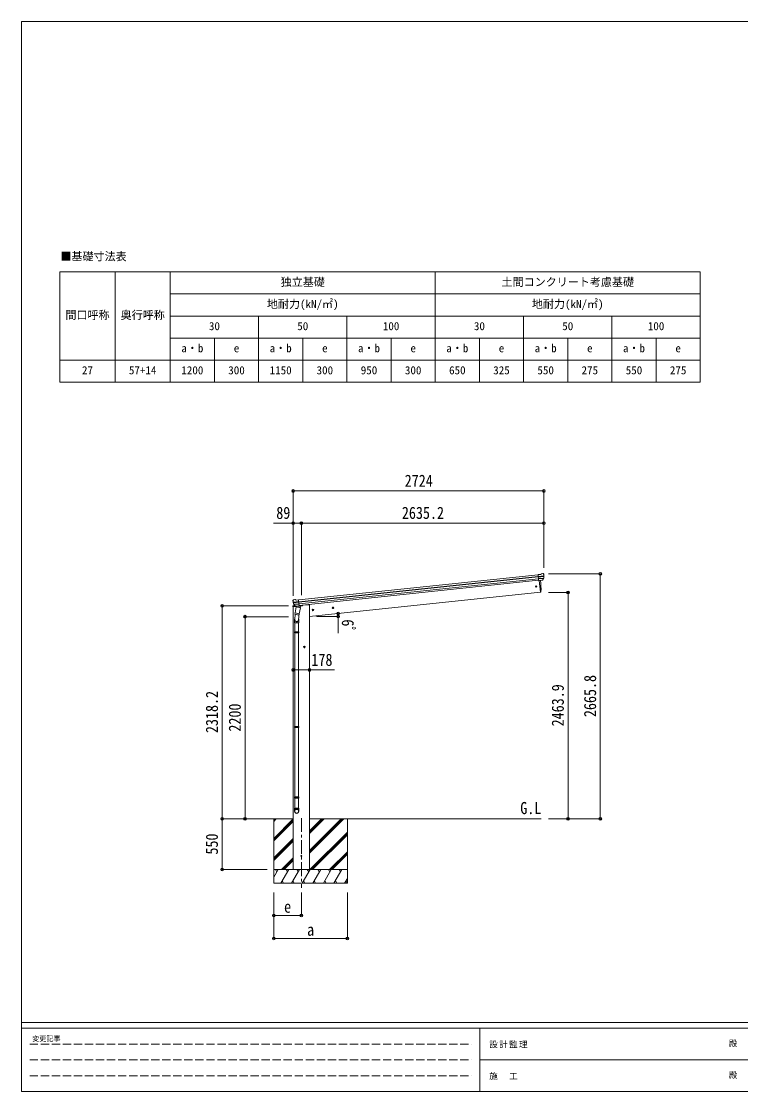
# Model space of a CAD drawing. Units: millimetres at full size, sheet at 1:30. Extents: x -8432 to 8432, y -5820 to 5820.
# Drawn here: x -8432 to -616, y -5820 to 5820 of the extents above; entities that cross this region are included whole.
import ezdxf
from ezdxf.enums import TextEntityAlignment as Align

# ---------------------------------------------------------------- set-up
doc = ezdxf.new("R2010")
doc.units = ezdxf.units.MM
doc.header["$LTSCALE"] = 30
doc.header["$PDMODE"] = 32
doc.header["$PDSIZE"] = 30
doc.linetypes.add('CHAIN1', pattern=[8, 5, -1, 1, -1])
doc.linetypes.add('DASHED3', pattern=[4, 3, -1])
for name, color, linetype, lineweight in [('0-0_0', 7, 'Continuous', 9), ('0-1_本体', 5, 'CHAIN1', 9), ('0-3_ELV2', 4, 'Continuous', 9), ('0-6_OTH_LINE', 6, 'Continuous', 9), ('0-9_OUTLINE', 7, 'Continuous', 9), ('8-0', 7, 'Continuous', 18), ('F-0_240', 7, 'Continuous', 9)]:
    doc.layers.add(name, color=color, linetype=linetype, lineweight=lineweight)
doc.layers.add('0-7_SHAPE', color=7, linetype='Continuous')
doc.styles.add('ＭＳ ゴシック', font='')
doc.styles.get('ＭＳ ゴシック').set_extended_font_data('MS Gothic')

msp = doc.modelspace()

# ---------------------------------------------------------------- linework, layer by layer
at = {"layer": '0-0_0'}
for p, q in [((-5929.77, -2854.52), (-5478.63, -2854.52)), ((-5689.63, -2854.52), (-5689.63, -3554.52)), ((-5689.63, -2881.9), (-5662.25, -2854.52)), ((-5689.63, -2867.76), (-5676.39, -2854.52)), ((-5689.63, -3065.75), (-5478.63, -2854.75)), ((-5689.63, -3079.89), (-5478.63, -2868.89)), ((-5689.63, -3094.03), (-5478.63, -2883.03)), ((-5300.63, -2854.52), (-2783.18, -2854.52)), ((-5300.63, -3225.53), (-4929.62, -2854.52)), ((-5300.63, -3197.25), (-4957.9, -2854.52)), ((-5300.63, -3211.39), (-4943.76, -2854.52)), ((-5300.63, -3013.4), (-5141.75, -2854.52)), ((-5300.63, -2999.26), (-5155.89, -2854.52)), ((-5300.63, -2985.12), (-5170.03, -2854.52)), ((-4889.63, -2854.52), (-4889.63, -3554.52)), ((-5295.77, -3404.52), (-4889.63, -2998.38)), ((-5281.63, -3404.52), (-4889.63, -3012.52)), ((-5689.63, -3277.88), (-5478.63, -3066.88)), ((-5689.63, -3292.02), (-5478.63, -3081.02)), ((-5689.63, -3306.16), (-5478.63, -3095.17)), ((-5267.49, -3404.52), (-4889.63, -3026.67)), ((-5083.64, -3404.52), (-4889.63, -3210.51)), ((-5069.5, -3404.52), (-4889.63, -3224.65)), ((-5055.36, -3404.52), (-4889.63, -3238.8)), ((-5604.14, -3404.52), (-5478.63, -3279.01)), ((-5590, -3404.52), (-5478.63, -3293.15)), ((-5575.86, -3404.52), (-5478.63, -3307.3)), ((-4889.63, -3404.52), (-5689.63, -3404.52)), ((-5689.63, -3488.35), (-5641.23, -3404.52)), ((-5656.23, -3430.5), (-5671.23, -3404.52)), ((-5612.36, -3554.52), (-5525.76, -3404.52)), ((-5540.76, -3430.5), (-5555.76, -3404.52)), ((-5496.89, -3554.52), (-5410.29, -3404.52)), ((-5425.29, -3430.5), (-5440.29, -3404.52)), ((-5381.42, -3554.52), (-5294.82, -3404.52)), ((-5309.82, -3430.5), (-5324.82, -3404.52)), ((-5265.95, -3554.52), (-5179.35, -3404.52)), ((-5194.35, -3430.5), (-5209.35, -3404.52)), ((-5150.48, -3554.52), (-5063.88, -3404.52)), ((-5093.88, -3404.52), (-5078.88, -3430.5)), ((-5035.01, -3554.52), (-4948.41, -3404.52)), ((-4963.41, -3430.5), (-4978.41, -3404.52)), ((-5689.63, -3554.52), (-4889.63, -3554.52)), ((-5597.37, -3528.54), (-5582.37, -3554.52)), ((-5481.89, -3528.54), (-5466.9, -3554.52)), ((-5366.43, -3528.54), (-5351.43, -3554.52)), ((-5250.96, -3528.54), (-5235.96, -3554.52)), ((-5135.49, -3528.54), (-5120.49, -3554.52)), ((-5020.01, -3528.54), (-5005.02, -3554.52)), ((-4919.54, -3554.52), (-4889.63, -3502.71)), ((-4904.54, -3528.54), (-4889.63, -3554.37))]:
    msp.add_line(p, q, dxfattribs=at)
at = {"layer": '0-1_本体'}
msp.add_line((-5389.63, -2845.53), (-5389.63, -3604.74), dxfattribs=at)
at = {"layer": '0-3_ELV2'}
for p, q in [((-5418.72, -472.52), (-2816.97, -199.06)), ((-5416.74, -491.41), (-2814.99, -217.96)), ((-5416.31, -495.59), (-2814.55, -222.13)), ((-2790.66, -194.28), (-2817.18, -197.07)), ((-2810.4, -261.62), (-2817.18, -197.07)), ((-2815.03, -217.6), (-2755.29, -211.32)), ((-2754.81, -217.19), (-2814.41, -223.45)), ((-2790.66, -194.28), (-2779.06, -187.31)), ((-2777.83, -186.9), (-2764.34, -185.48)), ((-2760.68, -186.57), (-2760.68, -186.57)), ((-2760.68, -186.57), (-2755.5, -190.77)), ((-2754.11, -194.46), (-2754.42, -192.61)), ((-5414.21, -515.45), (-2812.46, -241.99)), ((-2810.7, -258.73), (-5412.45, -532.19)), ((-2755.64, -233.94), (-2812.68, -239.94)), ((-2757.03, -238.61), (-2812.21, -244.4)), ((-2767.04, -256.84), (-2810.42, -261.4)), ((-2810.4, -261.62), (-2800.45, -260.58)), ((-2803.52, -260.9), (-2790.13, -388.29)), ((-2800.45, -260.58), (-2800.18, -260.64)), ((-2800.18, -260.64), (-2774.85, -257.98)), ((-2774.85, -257.98), (-2774.6, -257.86)), ((-2774.6, -257.86), (-2766.9, -257.05)), ((-2765.59, -255.18), (-2756.14, -236.88)), ((-2764.54, -255.61), (-2754.42, -237.35)), ((-2790.13, -388.29), (-5300.63, -652.16)), ((-2790.13, -388.29), (-2788.07, -388)), ((-5480.88, -539.68), (-5481.78, -546.51)), ((-5481.78, -546.51), (-5448.05, -542.97)), ((-5481.17, -481.09), (-5481.25, -479.22)), ((-5479.88, -476.32), (-5480.58, -477.18)), ((-5476.39, -472), (-5479.88, -476.32)), ((-5478.63, -3404.52), (-5478.63, -546.18)), ((-5461.37, -535.32), (-5478.22, -537.09)), ((-5416.77, -491.06), (-5476.51, -497.33)), ((-5476.39, -472), (-5476.38, -472)), ((-5475.76, -503.17), (-5416.16, -496.91)), ((-5473.03, -470.18), (-5473.02, -470.18)), ((-5458.25, -538.73), (-5471.95, -522.98)), ((-5471.46, -519.39), (-5414.43, -513.39)), ((-5457.31, -538.09), (-5470.36, -522.16)), ((-5469.13, -523.66), (-5413.96, -517.86)), ((-5447.95, -538.84), (-5455.64, -539.65)), ((-5455.55, -539.41), (-5412.17, -534.85)), ((-5454.8, -539.65), (-5453.23, -539.49)), ((-5453.23, -539.49), (-5415.69, -535.54)), ((-5447.68, -538.91), (-5447.95, -538.84)), ((-5422.35, -536.24), (-5447.68, -538.91)), ((-5445.45, -473.31), (-5418.93, -470.53)), ((-5422.09, -536.12), (-5422.35, -536.24)), ((-5412.15, -535.08), (-5422.09, -536.12)), ((-5412.15, -535.08), (-5418.93, -470.53)), ((-5415.69, -535.54), (-5414.13, -535.38)), ((-5408.03, -538.76), (-5378.76, -535.68)), ((-5373.9, -528.13), (-5374.33, -531.36)), ((-5343.13, -525.52), (-5373.99, -528.76)), ((-5300.63, -525.52), (-5343.13, -525.52)), ((-5300.63, -3404.52), (-5300.63, -525.52)), ((-5264.7, -573.46), (-5270.77, -577.87)), ((-5257.84, -576.52), (-5264.7, -573.46)), ((-5257.06, -583.98), (-5257.84, -576.52)), ((-5045.91, -550.47), (-5051.98, -554.88)), ((-5039.05, -553.52), (-5045.91, -550.47)), ((-5044.34, -565.4), (-5038.26, -560.98)), ((-5038.26, -560.98), (-5039.05, -553.52)), ((-5263.13, -588.39), (-5257.06, -583.98)), ((-5357.13, -976.57), (-5363.63, -980.32)), ((-5363.63, -980.32), (-5363.63, -987.82)), ((-5363.63, -987.82), (-5357.13, -991.58)), ((-5350.63, -980.32), (-5357.13, -976.57))]:
    msp.add_line(p, q, dxfattribs=at)
for points in [[(-5459.54, -468.76), (-5459.54, -468.76), (-5473.02, -470.18)], [(-5445.45, -473.31), (-5458.25, -468.91), (-5458.25, -468.91)], [(-5270.77, -577.87), (-5269.99, -585.34), (-5263.13, -588.39)], [(-5051.98, -554.88), (-5051.19, -562.34), (-5044.34, -565.4)], [(-5357.13, -991.58), (-5350.63, -987.82), (-5350.63, -980.32)]]:
    msp.add_lwpolyline(points, dxfattribs=at)
for centre, radius in [((-2836.92, -325.74), 6.5), ((-5263.92, -580.93), 8.5), ((-5263.92, -580.93), 7.7), ((-5263.92, -580.93), 6.5), ((-5045.12, -557.93), 8.5), ((-5045.12, -557.93), 7.7), ((-5045.12, -557.93), 6.5), ((-5357.13, -984.07), 8.5), ((-5357.13, -984.07), 7.7), ((-5357.13, -984.07), 6.5), ((-5389.63, -3254.52), 4.5)]:
    msp.add_circle(centre, radius, dxfattribs=at)
for centre, radius, start, end in [((-2777.52, -189.89), 3, 96.02369, 120.97631), ((-2763.82, -190.46), 5, 51.04426, 95.95574), ((-2947.67, -216.11), 192.44, 1.4271, 6.57578), ((-2955, -215.58), 200.2, 354.20009, 359.53883), ((-2710.01, -209.21), 45.32, 182.67122, 185.64518), ((-2754.62, -218.53), 1.35, 95.1605, 97.91927), ((-2752.01, -216.97), 2.74, 179.02151, 184.43412), ((-2955, -215.58), 202, 354.13916, 6), ((-3684.73, -348.08), 900, 357.63919, 5.64987), ((-2767.16, -254.16), 2.99, 285.2717, 331.00739), ((-2758.81, -235.51), 3, 332.69111, 354.20009), ((-2757.04, -235.9), 3, 331, 354.13916), ((-2788.49, -385.03), 3, 278, 357.63919), ((-5280.28, -459.97), 202, 186, 197.86084), ((-5477.9, -540.07), 3, 96, 172.5), ((-5287.34, -462.02), 192.44, 185.42422, 190.5729), ((-5521.23, -504.68), 45.32, 6.35482, 9.32878), ((-5472.5, -475.15), 5, 96.04426, 140.95574), ((-5478.54, -503.54), 2.74, 7.56588, 12.97849), ((-5475.67, -504.52), 1.35, 94.08073, 96.8395), ((-5280.28, -459.97), 200.2, 192.46117, 197.79991), ((-5469.68, -521.01), 3, 197.86084, 221), ((-5468.04, -520.26), 3, 197.79991, 219.30889), ((-5459.23, -471.74), 3, 71.02369, 95.97631), ((-5455.99, -536.77), 2.99, 220.99261, 266.7283), ((-5454.85, -539.16), 0.5, 240.73754, 276), ((-5414.18, -534.88), 0.5, 276, 311.26246), ((-5379.29, -530.71), 5, 276, 352.5)]:
    msp.add_arc(centre, radius, start, end, dxfattribs=at)
for centre, major_axis, ratio, start_param, end_param in [((-2756.37, -194.07), (-0.87, 5.91), 0.020485, 0.67143203, 1.56913061), ((-2761.77, -189.55), (5.88, -1.31), 0.24881, 0.46058498, 0.46410383), ((-2757.39, -193.1), (-2.34, 1.9), 0.995767, 3.98597162, 4.71238898), ((-2952.7, -237.53), (-20.92, 199.05), 0.994373, 4.71137894, 4.7277536), ((-2767.36, -253.86), (-0.11, 3), 0.642905, 3.24593831, 4.20392797), ((-2767.22, -254.06), (1.66, -2.51), 0.997631, 5.80419048, 5.89294842), ((-2767.3, -253.96), (3.53, -2.11), 0.650902, 5.25614477, 5.32895537), ((-2764.93, -253.61), (1.08, 3.13), 0.040856, 2.11350352, 2.14162489), ((-5277.97, -481.92), (-20.92, 199.05), 0.994373, 4.71137894, 4.7277536), ((-5478.25, -479.07), (1.9, 2.34), 0.995767, 1.57079633, 2.29721369), ((-5474.7, -474.69), (-5.48, -2.51), 0.24881, 5.81908147, 5.82260033), ((-5479.04, -480.23), (-0.38, 5.97), 0.020485, 4.7140547, 5.61175327), ((-5277.97, -481.92), (-20.92, 199.05), 0.994373, 1.55543171, 1.57180637), ((-5458.29, -536.69), (-1.71, 2.84), 0.040856, 4.14156042, 4.16968179), ((-5455.86, -536.43), (-0.51, 2.96), 0.642905, 2.07925734, 3.03724699), ((-5455.9, -536.54), (-3.02, -2.79), 0.650902, 0.95422993, 1.02704053), ((-5455.95, -536.66), (-1.1, -2.8), 0.997631, 0.39023689, 0.47899483)]:
    msp.add_ellipse(centre, major_axis=major_axis, ratio=ratio, start_param=start_param, end_param=end_param, dxfattribs=at)
at = {"layer": '0-6_OTH_LINE'}
for p, q in [((-5478.63, 712.53), (-5478.63, -428.54)), ((-5478.63, 712.53), (-2754.38, 712.53)), ((-2754.38, 712.53), (-2754.38, -124.65)), ((-5478.63, 363.53), (-5692.16, 363.53)), ((-5389.63, 363.53), (-5478.63, 363.53)), ((-5478.63, 363.53), (-5478.63, -124.65)), ((-5389.63, 363.53), (-5389.63, -420.37)), ((-2754.38, 363.53), (-5389.63, 363.53)), ((-2754.38, 363.53), (-2754.38, -124.65)), ((-2140.39, -188.72), (-2704.25, -188.72)), ((-2140.39, -188.72), (-2140.39, -2854.52)), ((-2491.39, -390.62), (-2704.25, -390.62)), ((-2491.39, -390.62), (-2491.39, -2854.52)), ((-6250.88, -2854.52), (-6250.88, -536.32)), ((-6250.88, -536.32), (-5529.13, -536.32)), ((-6001.88, -2854.52), (-6001.88, -654.52)), ((-6001.88, -654.52), (-5529.13, -654.52)), ((-5300.63, -1234.07), (-5478.63, -1234.07)), ((-6250.88, -2854.52), (-5760.49, -2854.52)), ((-6250.88, -3404.52), (-6250.88, -2854.52)), ((-6001.88, -2854.52), (-5760.49, -2854.52)), ((-2491.39, -2854.52), (-2704.25, -2854.52)), ((-2140.39, -2854.52), (-2704.25, -2854.52)), ((-6250.88, -3404.52), (-5760.49, -3404.52)), ((-5689.63, -4154.52), (-5689.63, -3655.52)), ((-5689.63, -3904.52), (-5689.63, -3655.52)), ((-5389.63, -3904.52), (-5389.63, -3655.52)), ((-4889.63, -4154.52), (-4889.63, -3655.52)), ((-5689.63, -3904.52), (-5389.63, -3904.52)), ((-5689.63, -4154.52), (-4889.63, -4154.52))]:
    msp.add_line(p, q, dxfattribs=at)
at = {"layer": '0-6_OTH_LINE', "lineweight": 18}
for p, q in [((-4988.48, -652.16), (-5226.27, -652.16)), ((-4988.48, -652.16), (-4988.48, -833.66)), ((-5300.63, -1234.07), (-5028.58, -1234.07))]:
    msp.add_line(p, q, dxfattribs=at)
at = {"layer": '0-6_OTH_LINE'}
msp.add_arc((-5226.27, -652.16), 237.79, 0, 7.8733, dxfattribs=at)
for p in [(-5478.63, 712.53), (-2754.38, 712.53), (-5478.63, 363.53), (-5389.63, 363.53), (-2754.38, 363.53), (-2140.39, -188.72), (-2491.39, -390.62), (-6250.88, -536.32), (-6001.88, -654.52), (-4990.72, -619.58), (-4988.48, -652.16), (-5478.63, -1234.07), (-5300.63, -1234.07), (-6250.88, -2854.52), (-6001.88, -2854.52), (-2491.39, -2854.52), (-2140.39, -2854.52), (-6250.88, -3404.52), (-5689.63, -3904.52), (-5389.63, -3904.52), (-5689.63, -4154.52), (-4889.63, -4154.52)]:
    msp.add_point(p, dxfattribs=at)
at = {"layer": '0-9_OUTLINE'}
for p, q in [((-5444.81, -548.02), (-5458.17, -613.67)), ((-5454.8, -539.65), (-5414.13, -535.38)), ((-5451.44, -539.95), (-5451.59, -540.68)), ((-5450.98, -541.81), (-5426.22, -551.56)), ((-5399.93, -557.15), (-5444.81, -548.02)), ((-5442.64, -545.1), (-5443.3, -548.33)), ((-5421.83, -536.57), (-5424.75, -550.92)), ((-5413.29, -622.8), (-5399.93, -557.15)), ((-5412.31, -533.5), (-5411.39, -533.68)), ((-5411.39, -533.68), (-5400.19, -550.61)), ((-5400.19, -550.61), (-5401.45, -556.84)), ((-5463.47, -721.84), (-5463.47, -687.49)), ((-5455.76, -628.96), (-5461.32, -684.68)), ((-5460.65, -625.92), (-5458.16, -613.67)), ((-5460.44, -627.32), (-5460.44, -627.32)), ((-5459.1, -628.28), (-5418.14, -636.61)), ((-5413.29, -622.8), (-5458.17, -613.67)), ((-5412.86, -620.66), (-5419.51, -688.41)), ((-5417.47, -687.19), (-5417.47, -721.84)), ((-5413.3, -622.8), (-5415.84, -635.27)), ((-5417.47, -721.84), (-5463.47, -721.84)), ((-5461.47, -721.84), (-5461.47, -818.59)), ((-5419.47, -721.84), (-5419.47, -818.59)), ((-5463.47, -820.59), (-5462.47, -818.59)), ((-5417.47, -820.59), (-5463.47, -820.59)), ((-5417.47, -828.59), (-5463.47, -828.59)), ((-5418.47, -818.59), (-5462.47, -818.59)), ((-5418.47, -830.59), (-5462.47, -830.59)), ((-5461.47, -830.59), (-5461.47, -1847.28)), ((-5419.47, -830.59), (-5419.47, -1847.28)), ((-5417.47, -820.59), (-5418.47, -818.59)), ((-5417.47, -828.59), (-5418.47, -830.59)), ((-5417.47, -820.59), (-5417.47, -828.59)), ((-5463.47, -1849.28), (-5462.47, -1847.28)), ((-5417.47, -1849.28), (-5463.47, -1849.28)), ((-5417.47, -1857.28), (-5463.47, -1857.28)), ((-5418.47, -1847.28), (-5462.47, -1847.28)), ((-5418.47, -1859.28), (-5462.47, -1859.28)), ((-5461.47, -1859.28), (-5461.47, -2614.96)), ((-5419.47, -1859.28), (-5419.47, -2614.96)), ((-5417.47, -1849.28), (-5418.47, -1847.28)), ((-5417.47, -1857.28), (-5418.47, -1859.28)), ((-5417.47, -1849.28), (-5417.47, -1857.28)), ((-5463.47, -2616.96), (-5462.47, -2614.96)), ((-5417.47, -2616.96), (-5463.47, -2616.96)), ((-5417.47, -2624.96), (-5463.47, -2624.96)), ((-5418.47, -2614.96), (-5462.47, -2614.96)), ((-5418.47, -2626.96), (-5462.47, -2626.96)), ((-5461.47, -2626.96), (-5461.47, -2736.96)), ((-5419.47, -2626.96), (-5419.47, -2736.96)), ((-5417.47, -2616.96), (-5418.47, -2614.96)), ((-5417.47, -2624.96), (-5418.47, -2626.96)), ((-5417.47, -2616.96), (-5417.47, -2624.96)), ((-5463.47, -2771.1), (-5463.47, -2736.96)), ((-5417.47, -2736.96), (-5463.47, -2736.96)), ((-5417.47, -2771.1), (-5417.47, -2736.96))]:
    msp.add_line(p, q, dxfattribs=at)
for points in [[(-5463.47, -820.59), (-5463.47, -828.59), (-5462.47, -830.59)], [(-5463.47, -1849.28), (-5463.47, -1857.28), (-5462.47, -1859.28)], [(-5463.47, -2616.96), (-5463.47, -2624.96), (-5462.47, -2626.96)]]:
    msp.add_lwpolyline(points, dxfattribs=at)
for centre, radius, start, end in [((-5454.85, -539.16), 0.5, 240.73754, 276), ((-5451.93, -539.86), 0.5, 348.5, 96), ((-5450.61, -540.88), 1, 168.5, 248.5), ((-5425.75, -550.65), 1.03, 242.53897, 344.46569), ((-5421.25, -536.73), 0.604, 93.09842, 164.70595), ((-5414.18, -534.88), 0.5, 276, 311.26246), ((-5433.47, -687.49), 30, 177.45142, 180), ((-5458.75, -626.34), 1.95, 167.54017, 209.97766), ((-5458.7, -626.32), 2, 209.90962, 258.5), ((-5417.74, -634.65), 2, 258.5, 341.96843)]:
    msp.add_arc(centre, radius, start, end, dxfattribs=at)
for centre, major_axis, ratio, start_param, end_param in [((-5440.47, -687.19), (23, 0), 0.996195, 2.62193603, 6.60747969), ((-5440.47, -687.19), (21, 0), 0.996195, 3.02154981, 6.2247991), ((-5440.47, -2769.36), (-23, 0), 0.996195, 3.14159265, 6.28318531), ((-5440.47, -2771.1), (-23, 0), 0.996195, 3.14159265, 6.28318531), ((-5440.47, -2771.1), (0, -23.43), 0.981806, 4.71238898, 7.85398163)]:
    msp.add_ellipse(centre, major_axis=major_axis, ratio=ratio, start_param=start_param, end_param=end_param, dxfattribs=at)
msp.add_ellipse((-5440.47, -2771.1), major_axis=(21, 0), ratio=0.996195, dxfattribs=at)
at = {"layer": '8-0'}
for p, q in [((-8013.98, 3095.3), (-1053.98, 3095.3)), ((-8013.98, 3095.3), (-8013.98, 1895.3)), ((-7413.98, 3095.3), (-7413.98, 1895.3)), ((-6813.98, 3095.3), (-6813.98, 1895.3)), ((-3933.98, 3095.3), (-3933.98, 1895.3)), ((-1053.98, 3095.3), (-1053.98, 1895.3)), ((-6813.98, 2855.3), (-1053.98, 2855.3)), ((-6813.98, 2615.3), (-1053.98, 2615.3)), ((-5853.98, 2615.3), (-5853.98, 1895.3)), ((-4893.98, 2615.3), (-4893.98, 1895.3)), ((-2973.98, 2615.3), (-2973.98, 1895.3)), ((-2013.98, 2615.3), (-2013.98, 1895.3)), ((-6813.98, 2375.3), (-1053.98, 2375.3)), ((-6333.98, 2375.3), (-6333.98, 1895.3)), ((-5373.98, 2375.3), (-5373.98, 1895.3)), ((-4413.98, 2375.3), (-4413.98, 1895.3)), ((-3453.98, 2375.3), (-3453.98, 1895.3)), ((-2493.98, 2375.3), (-2493.98, 1895.3)), ((-1533.98, 2375.3), (-1533.98, 1895.3)), ((-8013.98, 2135.3), (-1053.98, 2135.3)), ((-8013.98, 1895.3), (-1053.98, 1895.3))]:
    msp.add_line(p, q, dxfattribs=at)
at = {"layer": 'F-0_240', "color": 5}
for p, q in [((-8432.06, 5820), (-8432.06, -5820)), ((-8432.06, 5820), (8007.94, 5820)), ((-8432.06, -5070), (8007.94, -5070)), ((-8432.06, -5130), (5341.19, -5130)), ((-3448.82, -5130), (-3448.82, -5820)), ((-3448.82, -5475), (2701.18, -5475)), ((-8432.06, -5820), (8007.94, -5820))]:
    msp.add_line(p, q, dxfattribs=at)
at = {"layer": 'F-0_240', "color": 4, "linetype": 'DASHED3'}
for p, q in [((-8342.06, -5302.5), (-3538.82, -5302.5)), ((-8342.06, -5475), (-3538.82, -5475)), ((-8342.06, -5647.5), (-3538.82, -5647.5))]:
    msp.add_line(p, q, dxfattribs=at)

# ---------------------------------------------------------------- texts
at = {"layer": '0-6_OTH_LINE', "color": 7, "style": 'ＭＳ ゴシック', "width": 0.85}
for s, p in [('2724', (-4266.51, 718.53)), ('89', (-5662.11, 369.23)), ('2635.2', (-4297.01, 369.53)), ('178', (-5280.46, -1228.99)), ('e', (-5577.13, -3914.52)), ('a', (-5327.13, -4164.52))]:
    msp.add_text(s, height=132, dxfattribs=at).set_placement(p, align=Align.BOTTOM_LEFT)
for s, rotation, p in [('6ﾟ', 270, (-4988.93, -683.68)), ('2665.8', 90, (-2146.39, -1746.62)), ('2318.2', 90, (-6256.88, -1920.42)), ('2463.9', 90, (-2497.39, -1847.57)), ('2200', 90, (-6007.88, -1904.52)), ('550', 90, (-6256.88, -3242.02))]:
    msp.add_text(s, height=132, rotation=rotation, dxfattribs=at).set_placement(p, align=Align.BOTTOM_LEFT)
at = {"layer": '0-7_SHAPE', "style": 'ＭＳ ゴシック', "width": 0.85}
msp.add_text('G.L', height=132, dxfattribs=at).set_placement((-3010.14, -2841.72), align=Align.BOTTOM_LEFT)
at = {"layer": '8-0', "style": 'ＭＳ ゴシック'}
for s, p in [('■基礎寸法表', (-8008.22, 3193.8)), ('独立基礎', (-5613.98, 2915.3)), ('土間コンクリート考慮基礎', (-3213.98, 2915.3)), ('地耐力(kN/㎡)', (-5763.98, 2675.3)), ('地耐力(kN/㎡)', (-2883.98, 2675.3)), ('間口呼称', (-7953.98, 2555.3)), ('奥行呼称', (-7353.98, 2555.3)), ('30', (-6393.98, 2435.3)), ('50', (-5433.98, 2435.3)), ('100', (-4503.98, 2435.3)), ('30', (-3513.98, 2435.3)), ('50', (-2553.98, 2435.3)), ('100', (-1623.98, 2435.3)), ('a・b', (-6693.98, 2195.3)), ('e', (-6123.98, 2195.3)), ('a・b', (-5733.98, 2195.3)), ('e', (-5163.98, 2195.3)), ('a・b', (-4773.98, 2195.3)), ('e', (-4203.98, 2195.3)), ('a・b', (-3813.98, 2195.3)), ('e', (-3243.98, 2195.3)), ('a・b', (-2853.98, 2195.3)), ('e', (-2283.98, 2195.3)), ('a・b', (-1893.98, 2195.3)), ('e', (-1323.98, 2195.3)), ('27', (-7773.98, 1955.3)), ('57+14', (-7263.98, 1955.3)), ('1200', (-6693.98, 1955.3)), ('300', (-6183.98, 1955.3)), ('1150', (-5733.98, 1955.3)), ('300', (-5223.98, 1955.3)), ('950', (-4743.98, 1955.3)), ('300', (-4263.98, 1955.3)), ('650', (-3783.98, 1955.3)), ('325', (-3303.98, 1955.3)), ('550', (-2823.98, 1955.3)), ('275', (-2343.98, 1955.3)), ('550', (-1863.98, 1955.3)), ('275', (-1383.98, 1955.3))]:
    msp.add_text(s, height=87.98, dxfattribs=at).set_placement(p, align=Align.BOTTOM_LEFT)
at = {"layer": 'F-0_240', "style": 'ＭＳ ゴシック'}
for s, height, p in [('変更記事', 54.99, (-8314.83, -5287.5)), ('殿', 65.98, (-744.53, -5347.5)), ('殿', 65.98, (-744.53, -5692.5))]:
    msp.add_text(s, height=height, dxfattribs=at).set_placement(p, align=Align.BOTTOM_LEFT)
at = {"layer": 'F-0_240', "char_height": 65.98, "attachment_point": 7, "style": 'ＭＳ ゴシック'}
for s, insert in [('\\T1.17;設計監理', (-3347.49, -5347.5)), ('\\T1.17;施\u3000工', (-3347.49, -5692.5))]:
    msp.add_mtext(s, dxfattribs=dict(at, insert=insert))

doc.saveas('drawing.dxf')
